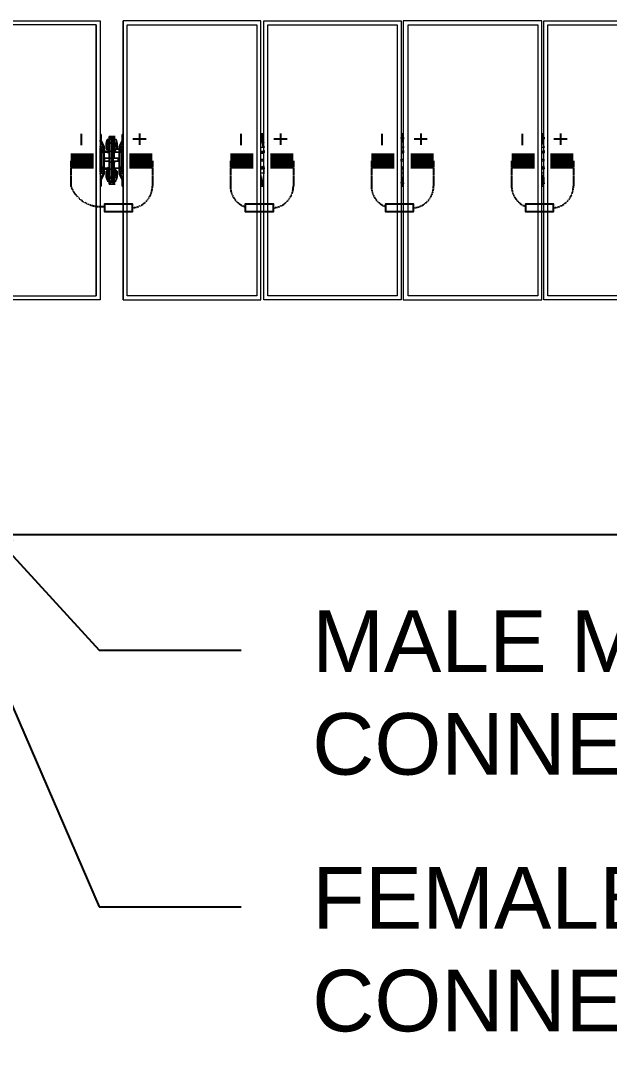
# Model space of a CAD drawing. Header units: feet. Extents: x -9903 to 12307, y -41 to 4121.
# Drawn here: x 2743.8 to 2934.7, y 3417.1 to 3755.2 of the extents above; entities that cross this region are included whole.
import ezdxf
from ezdxf import colors
from ezdxf.entities.mleader import LeaderData, LeaderLine
from ezdxf.lldxf.tags import DXFTag
from ezdxf.math import Vec2, Vec3

# ---------------------------------------------------------------- set-up
doc = ezdxf.new("R2010")
doc.units = ezdxf.units.FT
doc.header["$MEASUREMENT"] = 0
doc.linetypes.add('HIDDEN', pattern=[0.375, 0.25, -0.125])
for name, color, linetype in [('E-HARN-COMP', 8, 'Continuous'), ('E-TRNK-CABL-NEG', 6, 'HIDDEN'), ('E-TRUNK-CABLE-POS', 6, 'HIDDEN'), ('G-ANNO-TEXT', 1, 'Continuous'), ('Polarity-Text', 7, 'Continuous'), ('PV-DC-CABL-UG+', 5, 'DC+')]:
    doc.layers.add(name, color=color, linetype=linetype)
doc.styles.add('NEI-A', font='arial.ttf')
tags = doc.linetypes.add('DC+', pattern='A,0.176989,-0.049113,["DC+",NEI-A,S=0.1,R=0,X=0,Y=-0.05],-0.049113,-0.250887,0.176989', length=0.703091).pattern_tags.tags
tags[6] = DXFTag(74, 10)

# ---------------------------------------------------------------- blocks, each defined once
blk = doc.blocks.new('A$C4742fff2')
at = {"lineweight": 5}
for points in [[(13.4895, 0), (13.4895, 0.4666), (13.7194, 0.4666), (13.7194, 0)], [(13.7128, 0.46), (13.4961, 0.46), (13.4961, 0.0067), (13.7128, 0.0067)], [(13.7578, 0), (13.9878, 0), (13.9878, 0.4666), (13.7578, 0.4666)], [(13.7644, 0.0067), (13.7644, 0.46), (13.9811, 0.46), (13.9811, 0.0067)], [(13.9928, 0.4666), (14.2228, 0.4666), (14.2228, 0), (13.9928, 0)], [(13.9994, 0.0067), (13.9994, 0.46), (14.2161, 0.46), (14.2161, 0.0067)], [(14.2261, 0.4666), (14.2261, 0), (14.4577, 0), (14.4577, 0.4666)], [(14.2344, 0.46), (14.4511, 0.46), (14.4511, 0.0067), (14.2344, 0.0067)], [(14.6927, 0), (14.4611, 0), (14.4611, 0.4666), (14.6927, 0.4666)], [(14.4677, 0.0067), (14.4677, 0.46), (14.6844, 0.46), (14.6844, 0.0067)], [(13.7211, 0.27), (13.7211, 0.2683), (13.7211, 0.27), (13.7211, 0.2767), (13.7194, 0.2767), (13.7211, 0.2767)], [(13.7261, 0.2517), (13.7244, 0.2517), (13.7244, 0.255), (13.7244, 0.2567), (13.7261, 0.2567), (13.7211, 0.2667), (13.7261, 0.2567), (13.7244, 0.2567), (13.7244, 0.255), (13.7211, 0.255), (13.7211, 0.2517), (13.7244, 0.2517), (13.7261, 0.2517), (13.7261, 0.215), (13.7244, 0.215), (13.7261, 0.215), (13.7261, 0.2117), (13.7244, 0.2117), (13.7261, 0.2117), (13.7261, 0.21), (13.7211, 0.2), (13.7261, 0.21), (13.7261, 0.2117), (13.7244, 0.2117), (13.7211, 0.2117), (13.7244, 0.2117), (13.7261, 0.2117), (13.7244, 0.2117), (13.7244, 0.215), (13.7211, 0.215), (13.7211, 0.2167), (13.7194, 0.2167), (13.7194, 0.25), (13.7211, 0.25), (13.7211, 0.2517), (13.7211, 0.25), (13.7194, 0.25), (13.7194, 0.2167), (13.7211, 0.2167), (13.7211, 0.215), (13.7244, 0.215), (13.7261, 0.215), (13.7261, 0.2117), (13.7244, 0.2117), (13.7244, 0.215), (13.7261, 0.215), (13.7261, 0.2517), (13.7244, 0.2517), (13.7261, 0.2517), (13.7261, 0.255), (13.7261, 0.2567), (13.7261, 0.255)], [(13.7444, 0.2733), (13.7428, 0.2733), (13.7411, 0.2733), (13.7344, 0.2733), (13.7344, 0.2717), (13.7344, 0.27), (13.7344, 0.2683), (13.7328, 0.2683), (13.7328, 0.26), (13.7328, 0.2567), (13.7328, 0.26), (13.7328, 0.2683), (13.7344, 0.2683), (13.7344, 0.27), (13.7344, 0.2717), (13.7361, 0.2717), (13.7344, 0.2717), (13.7344, 0.2617), (13.7344, 0.2717), (13.7344, 0.27), (13.7361, 0.27), (13.7344, 0.27), (13.7344, 0.2717), (13.7344, 0.2733), (13.7361, 0.2733), (13.7344, 0.2733), (13.7361, 0.2717), (13.7378, 0.2717), (13.7361, 0.2717), (13.7378, 0.2717), (13.7361, 0.2717), (13.7378, 0.2717), (13.7361, 0.2717), (13.7378, 0.2717), (13.7378, 0.2683), (13.7378, 0.27), (13.7394, 0.27), (13.7378, 0.27), (13.7394, 0.27), (13.7378, 0.27), (13.7394, 0.27), (13.7411, 0.27), (13.7411, 0.2683), (13.7394, 0.2683), (13.7394, 0.2717), (13.7411, 0.2717), (13.7428, 0.2717), (13.7411, 0.2717), (13.7394, 0.2717), (13.7411, 0.2717), (13.7394, 0.2717), (13.7394, 0.2683), (13.7378, 0.2683), (13.7378, 0.2483), (13.7394, 0.2483), (13.7394, 0.2183), (13.7411, 0.2183), (13.7411, 0.2483), (13.7411, 0.2183), (13.7394, 0.2183), (13.7394, 0.2483), (13.7378, 0.2483), (13.7378, 0.2683), (13.7344, 0.2683), (13.7344, 0.2483), (13.7378, 0.2483), (13.7378, 0.2183), (13.7394, 0.2183), (13.7378, 0.2183), (13.7378, 0.2), (13.7394, 0.2), (13.7411, 0.2), (13.7394, 0.2), (13.7378, 0.2), (13.7378, 0.2183), (13.7344, 0.2183), (13.7344, 0.2483), (13.7328, 0.2483), (13.7344, 0.2483), (13.7328, 0.2483), (13.7344, 0.2483), (13.7328, 0.2483), (13.7344, 0.2483), (13.7261, 0.2483), (13.7244, 0.2483), (13.7228, 0.2483), (13.7244, 0.2483), (13.7228, 0.2483), (13.7244, 0.2483), (13.7228, 0.2483), (13.7244, 0.2483), (13.7228, 0.2483), (13.7244, 0.2483), (13.7228, 0.25), (13.7228, 0.2483), (13.7211, 0.2483), (13.7228, 0.2483), (13.7244, 0.2483), (13.7244, 0.2467), (13.7228, 0.2467), (13.7211, 0.2467), (13.7211, 0.2483), (13.7211, 0.2467), (13.7228, 0.2467), (13.7244, 0.2467), (13.7244, 0.2483), (13.7228, 0.2483), (13.7244, 0.2483), (13.7228, 0.2483), (13.7244, 0.2483), (13.7228, 0.2483), (13.7244, 0.2483), (13.7228, 0.2483), (13.7244, 0.2483), (13.7261, 0.2483), (13.7344, 0.2483), (13.7344, 0.2183), (13.7378, 0.2183), (13.7378, 0.2483), (13.7344, 0.2483), (13.7344, 0.2683), (13.7378, 0.2683), (13.7378, 0.2483), (13.7378, 0.2683), (13.7394, 0.2683), (13.7411, 0.2683), (13.7411, 0.27), (13.7394, 0.27), (13.7411, 0.27), (13.7394, 0.27), (13.7378, 0.27), (13.7378, 0.2683), (13.7378, 0.2717), (13.7361, 0.2717), (13.7344, 0.2717), (13.7344, 0.2733), (13.7411, 0.2733), (13.7428, 0.2733), (13.7428, 0.27), (13.7428, 0.2717), (13.7428, 0.27), (13.7444, 0.27), (13.7428, 0.27), (13.7428, 0.2733), (13.7411, 0.2717), (13.7394, 0.2717), (13.7411, 0.2717), (13.7394, 0.2717), (13.7411, 0.2717), (13.7428, 0.2717), (13.7444, 0.2717), (13.7428, 0.2717), (13.7411, 0.2717), (13.7428, 0.2717), (13.7428, 0.2733), (13.7411, 0.2717), (13.7428, 0.2717), (13.7428, 0.2733), (13.7444, 0.2733), (13.7428, 0.2733)], [(13.7294, 0.2533), (13.7294, 0.2517), (13.7294, 0.2617), (13.7294, 0.2517), (13.7294, 0.2617), (13.7294, 0.2517)], [(13.7361, 0.2717), (13.7344, 0.2717), (13.7344, 0.2733), (13.7361, 0.2733), (13.7344, 0.2733)], [(13.7361, 0.2733), (13.7344, 0.2733)], [(13.7361, 0.2633), (13.7344, 0.2633)], [(13.7344, 0.24), (13.7344, 0.2383), (13.7344, 0.24), (13.7344, 0.2617), (13.7361, 0.2617), (13.7344, 0.2617)], [(13.7394, 0.2683), (13.7394, 0.2483), (13.7411, 0.2483), (13.7411, 0.2683)], [(13.7394, 0.2683), (13.7394, 0.2483), (13.7411, 0.2483), (13.7411, 0.2683)], [(13.7428, 0.2633), (13.7411, 0.2633)], [(13.7428, 0.2617), (13.7428, 0.2717), (13.7428, 0.2617), (13.7444, 0.2617), (13.7428, 0.2617), (13.7428, 0.24), (13.7428, 0.2383), (13.7428, 0.24), (13.7428, 0.2367), (13.7428, 0.24), (13.7428, 0.2367), (13.7428, 0.24)], [(13.7428, 0.2683), (13.7428, 0.26), (13.7461, 0.26), (13.7461, 0.2583), (13.7461, 0.26), (13.7428, 0.26)], [(13.7461, 0.2683), (13.7461, 0.26), (13.7461, 0.2683), (13.7428, 0.2683), (13.7461, 0.2683), (13.7478, 0.2617), (13.7478, 0.2517), (13.7461, 0.2517), (13.7461, 0.2533), (13.7461, 0.2517), (13.7478, 0.2517), (13.7478, 0.2617)], [(13.7478, 0.2517), (13.7478, 0.2617), (13.7478, 0.2517), (13.7494, 0.2517)], [(13.7528, 0.255), (13.7561, 0.255), (13.7561, 0.2533), (13.7544, 0.2517), (13.7561, 0.2517), (13.7561, 0.2533), (13.7578, 0.2533), (13.7561, 0.2533), (13.7561, 0.2517), (13.7544, 0.2517), (13.7561, 0.2533), (13.7561, 0.255), (13.7528, 0.255), (13.7511, 0.2567), (13.7561, 0.2667), (13.7511, 0.2567), (13.7528, 0.255), (13.7544, 0.255), (13.7528, 0.255), (13.7528, 0.2533), (13.7511, 0.2517), (13.7511, 0.255)], [(13.7561, 0.2683), (13.7561, 0.27), (13.7561, 0.2767), (13.7578, 0.2767), (13.7561, 0.2767), (13.7561, 0.27)], [(13.7194, 0.2517), (13.7194, 0.2533), (13.7194, 0.2517), (13.7211, 0.2517), (13.7194, 0.2517), (13.7194, 0.25)], [(13.7211, 0.2467), (13.7194, 0.2467)], [(13.7244, 0.2517), (13.7211, 0.2517), (13.7211, 0.255), (13.7244, 0.255)], [(13.7228, 0.25), (13.7211, 0.25), (13.7211, 0.2483), (13.7211, 0.2467), (13.7228, 0.2467), (13.7244, 0.2467), (13.7244, 0.2483), (13.7244, 0.25)], [(13.7228, 0.25), (13.7211, 0.2483), (13.7228, 0.2467), (13.7244, 0.2483)], [(13.7228, 0.25), (13.7211, 0.25), (13.7211, 0.2483), (13.7211, 0.2467), (13.7228, 0.2467), (13.7244, 0.2467), (13.7244, 0.2483), (13.7244, 0.25)], [(13.7228, 0.25), (13.7211, 0.2483), (13.7228, 0.2467), (13.7244, 0.2483)], [(13.7244, 0.2483), (13.7228, 0.25), (13.7228, 0.2483)], [(13.7244, 0.255), (13.7261, 0.255)], [(13.7244, 0.255), (13.7261, 0.255)], [(13.7261, 0.2483), (13.7311, 0.2483)], [(13.7344, 0.2467), (13.7261, 0.2467)], [(13.7328, 0.25), (13.7311, 0.2517), (13.7294, 0.2517), (13.7311, 0.2517), (13.7328, 0.25), (13.7311, 0.2517), (13.7328, 0.25), (13.7328, 0.255), (13.7311, 0.2567), (13.7328, 0.255), (13.7328, 0.25), (13.7311, 0.2517)], [(13.7311, 0.26), (13.7311, 0.2583)], [(13.7311, 0.2517), (13.7311, 0.2567)], [(13.7328, 0.2517), (13.7328, 0.25), (13.7311, 0.2517), (13.7328, 0.25)], [(13.7311, 0.2467), (13.7328, 0.245)], [(13.7378, 0.1983), (13.7378, 0.2483), (13.7378, 0.1983), (13.7344, 0.1983), (13.7344, 0.2183), (13.7344, 0.1983)], [(13.7461, 0.2567), (13.7461, 0.2517), (13.7444, 0.2517), (13.7444, 0.25), (13.7428, 0.255), (13.7444, 0.255), (13.7444, 0.2567)], [(13.7461, 0.2567), (13.7461, 0.2517), (13.7444, 0.2517), (13.7444, 0.25), (13.7428, 0.255), (13.7444, 0.255), (13.7444, 0.2567)], [(13.7444, 0.2483), (13.7428, 0.2483)], [(13.7444, 0.2483), (13.7428, 0.2483), (13.7444, 0.2483), (13.7461, 0.2483)], [(13.7511, 0.2467), (13.7428, 0.2467)], [(13.7444, 0.2567), (13.7444, 0.26)], [(13.7461, 0.2517), (13.7444, 0.25), (13.7444, 0.2517), (13.7444, 0.25), (13.7461, 0.2517), (13.7444, 0.25)], [(13.7461, 0.2517), (13.7444, 0.25)], [(13.7461, 0.2483), (13.7444, 0.2483)], [(13.7511, 0.255), (13.7511, 0.2567), (13.7511, 0.255), (13.7511, 0.2517), (13.7528, 0.2533), (13.7528, 0.255)], [(13.7561, 0.25), (13.7561, 0.2167), (13.7544, 0.2167), (13.7544, 0.215), (13.7511, 0.215), (13.7528, 0.215), (13.7511, 0.215), (13.7511, 0.2517), (13.7511, 0.215), (13.7528, 0.215), (13.7528, 0.2117), (13.7561, 0.2117), (13.7561, 0.2133), (13.7544, 0.215), (13.7561, 0.215), (13.7578, 0.2133), (13.7561, 0.215), (13.7544, 0.215), (13.7544, 0.2167), (13.7561, 0.2167), (13.7561, 0.25), (13.7544, 0.25), (13.7544, 0.2517), (13.7511, 0.2517), (13.7544, 0.2517), (13.7544, 0.25), (13.7561, 0.25), (13.7561, 0.2517)], [(13.7528, 0.2517), (13.7511, 0.2517)], [(13.7528, 0.25), (13.7511, 0.2483), (13.7528, 0.2467), (13.7544, 0.2483)], [(13.7528, 0.2467), (13.7544, 0.2467), (13.7544, 0.2483), (13.7544, 0.25), (13.7528, 0.25), (13.7511, 0.25), (13.7511, 0.2483), (13.7511, 0.2467)], [(13.7528, 0.25), (13.7511, 0.2483), (13.7528, 0.2467), (13.7544, 0.2483)], [(13.7528, 0.2467), (13.7544, 0.2467), (13.7544, 0.2483), (13.7544, 0.25), (13.7528, 0.25), (13.7511, 0.25), (13.7511, 0.2483), (13.7511, 0.2467)], [(13.7544, 0.2483), (13.7528, 0.2483)], [(13.7544, 0.2483), (13.7528, 0.2483)], [(13.7578, 0.2467), (13.7561, 0.2467)], [(13.7211, 0.2367), (13.7194, 0.2367)], [(13.7211, 0.235), (13.7194, 0.235)], [(13.7211, 0.2317), (13.7194, 0.2317)], [(13.7211, 0.2317), (13.7194, 0.2317)], [(13.7344, 0.2367), (13.7261, 0.2367), (13.7344, 0.2367), (13.7344, 0.24), (13.7344, 0.2367), (13.7361, 0.2367), (13.7344, 0.2367), (13.7361, 0.2367), (13.7344, 0.2367), (13.7361, 0.2367), (13.7344, 0.2367), (13.7361, 0.2367)], [(13.7261, 0.2317), (13.7261, 0.235), (13.7278, 0.235), (13.7261, 0.235)], [(13.7278, 0.2317), (13.7261, 0.2317), (13.7344, 0.2317), (13.7344, 0.23), (13.7361, 0.23), (13.7344, 0.23), (13.7344, 0.2317), (13.7261, 0.2317)], [(13.7344, 0.2367), (13.7344, 0.24)], [(13.7344, 0.23), (13.7361, 0.23), (13.7344, 0.23), (13.7344, 0.2317)], [(13.7344, 0.2267), (13.7344, 0.23)], [(13.7344, 0.2267), (13.7344, 0.23)], [(13.7344, 0.2267), (13.7344, 0.2283), (13.7344, 0.2267), (13.7344, 0.205), (13.7361, 0.205), (13.7344, 0.205)], [(13.7511, 0.2367), (13.7411, 0.2367)], [(13.7511, 0.235), (13.7494, 0.235), (13.7494, 0.2317), (13.7511, 0.2317), (13.7411, 0.2317), (13.7511, 0.2317), (13.7494, 0.2317), (13.7494, 0.235)], [(13.7444, 0.2367), (13.7428, 0.2367)], [(13.7444, 0.2367), (13.7428, 0.2367)], [(13.7428, 0.23), (13.7444, 0.23), (13.7428, 0.23), (13.7428, 0.2317), (13.7428, 0.23), (13.7428, 0.2267)], [(13.7444, 0.23), (13.7428, 0.23), (13.7428, 0.2267), (13.7428, 0.23)], [(13.7428, 0.2267), (13.7428, 0.2283), (13.7428, 0.2267), (13.7428, 0.205), (13.7444, 0.205), (13.7428, 0.205)], [(13.7578, 0.2367), (13.7561, 0.2367)], [(13.7578, 0.235), (13.7561, 0.235)], [(13.7561, 0.2317), (13.7578, 0.2317)], [(13.7561, 0.2317), (13.7578, 0.2317)], [(13.9894, 0.235), (13.9911, 0.235), (13.9911, 0.2317), (13.9894, 0.2317), (13.9878, 0.2333), (13.9878, 0.235)], [(14.2244, 0.235), (14.2261, 0.235), (14.2261, 0.2317), (14.2228, 0.2317), (14.2228, 0.2333), (14.2228, 0.235)], [(14.4594, 0.235), (14.4611, 0.235), (14.4611, 0.2317), (14.4577, 0.2317), (14.4577, 0.2333), (14.4577, 0.235)], [(13.7228, 0.2183), (13.7211, 0.2183), (13.7211, 0.22), (13.7194, 0.22), (13.7211, 0.22), (13.7211, 0.2183), (13.7228, 0.2183), (13.7244, 0.2183), (13.7244, 0.22), (13.7228, 0.22), (13.7244, 0.22), (13.7228, 0.22), (13.7244, 0.22), (13.7228, 0.22), (13.7244, 0.22), (13.7228, 0.22), (13.7244, 0.22), (13.7228, 0.22), (13.7244, 0.22), (13.7228, 0.22), (13.7244, 0.22), (13.7228, 0.22), (13.7244, 0.22), (13.7228, 0.22), (13.7244, 0.22), (13.7261, 0.22), (13.7244, 0.22), (13.7228, 0.22), (13.7228, 0.2217), (13.7244, 0.22), (13.7244, 0.2183)], [(13.7194, 0.2167), (13.7194, 0.215)], [(13.7194, 0.2133), (13.7194, 0.215), (13.7211, 0.215), (13.7211, 0.2117), (13.7211, 0.215), (13.7194, 0.215)], [(13.7244, 0.22), (13.7228, 0.22), (13.7211, 0.22), (13.7228, 0.22), (13.7228, 0.2217)], [(13.7228, 0.2217), (13.7211, 0.22), (13.7228, 0.2183), (13.7244, 0.22)], [(13.7228, 0.2217), (13.7211, 0.2217), (13.7211, 0.22), (13.7211, 0.2183), (13.7228, 0.2183), (13.7244, 0.2183), (13.7244, 0.22), (13.7244, 0.2217)], [(13.7228, 0.2217), (13.7211, 0.22), (13.7228, 0.2183), (13.7244, 0.22)], [(13.7228, 0.2217), (13.7211, 0.2217), (13.7211, 0.22), (13.7211, 0.2183), (13.7228, 0.2183), (13.7244, 0.2183), (13.7244, 0.22), (13.7244, 0.2217)], [(13.7311, 0.22), (13.7261, 0.22), (13.7344, 0.22), (13.7261, 0.22), (13.7311, 0.22), (13.7328, 0.2217)], [(13.7328, 0.2183), (13.7344, 0.2183), (13.7328, 0.2183), (13.7344, 0.2183), (13.7261, 0.2183), (13.7344, 0.2183)], [(13.7261, 0.2117), (13.7261, 0.21)], [(13.7294, 0.215), (13.7311, 0.215), (13.7328, 0.2167), (13.7311, 0.215), (13.7328, 0.2167), (13.7328, 0.215), (13.7328, 0.2167), (13.7311, 0.215), (13.7328, 0.2167), (13.7311, 0.215), (13.7294, 0.215), (13.7294, 0.205)], [(13.7311, 0.2), (13.7311, 0.2083), (13.7328, 0.2083), (13.7328, 0.1983), (13.7311, 0.1983), (13.7328, 0.1983), (13.7328, 0.2083), (13.7311, 0.2083), (13.7311, 0.2), (13.7294, 0.205), (13.7294, 0.215), (13.7294, 0.2133), (13.7294, 0.215), (13.7294, 0.205)], [(13.7311, 0.21), (13.7311, 0.2117), (13.7328, 0.2117), (13.7328, 0.2083), (13.7328, 0.2117), (13.7311, 0.2117), (13.7311, 0.21), (13.7311, 0.2083), (13.7311, 0.21), (13.7311, 0.2167), (13.7328, 0.2167), (13.7328, 0.2117), (13.7328, 0.2167), (13.7311, 0.2167)], [(13.7344, 0.2183), (13.7328, 0.2183)], [(13.7428, 0.2183), (13.7444, 0.2183), (13.7444, 0.22), (13.7428, 0.22), (13.7511, 0.22), (13.7428, 0.22), (13.7444, 0.22), (13.7444, 0.2183), (13.7428, 0.2183), (13.7444, 0.2183), (13.7461, 0.2183), (13.7444, 0.2183)], [(13.7444, 0.2167), (13.7444, 0.215), (13.7444, 0.2167), (13.7428, 0.2117), (13.7461, 0.2117), (13.7461, 0.21), (13.7461, 0.2083), (13.7461, 0.21), (13.7461, 0.2117), (13.7428, 0.2117), (13.7444, 0.2167), (13.7461, 0.2167), (13.7461, 0.215)], [(13.7461, 0.2133), (13.7461, 0.215), (13.7478, 0.215), (13.7478, 0.205), (13.7461, 0.2), (13.7461, 0.2083), (13.7428, 0.2083), (13.7428, 0.1983), (13.7461, 0.1983), (13.7428, 0.1983), (13.7428, 0.2083), (13.7461, 0.2083), (13.7461, 0.2), (13.7478, 0.205), (13.7478, 0.215), (13.7478, 0.205), (13.7478, 0.215), (13.7461, 0.215)], [(13.7461, 0.2183), (13.7444, 0.2183)], [(13.7461, 0.215), (13.7461, 0.21), (13.7461, 0.215), (13.7461, 0.2167), (13.7444, 0.2167), (13.7461, 0.215), (13.7444, 0.2167)], [(13.7444, 0.2083), (13.7444, 0.2117)], [(13.7528, 0.2217), (13.7511, 0.22), (13.7528, 0.2183), (13.7544, 0.22)], [(13.7528, 0.2183), (13.7544, 0.2183), (13.7544, 0.22), (13.7544, 0.2217), (13.7528, 0.2217), (13.7511, 0.2217), (13.7511, 0.22), (13.7511, 0.2183)], [(13.7528, 0.2217), (13.7511, 0.22), (13.7528, 0.2183), (13.7544, 0.22)], [(13.7528, 0.2183), (13.7544, 0.2183), (13.7544, 0.22), (13.7544, 0.2217), (13.7528, 0.2217), (13.7511, 0.2217), (13.7511, 0.22), (13.7511, 0.2183)], [(13.7528, 0.2117), (13.7561, 0.2117), (13.7561, 0.2133), (13.7544, 0.215), (13.7511, 0.215), (13.7528, 0.215), (13.7528, 0.2117), (13.7544, 0.2117), (13.7528, 0.2117), (13.7511, 0.2117), (13.7511, 0.21), (13.7511, 0.2117)], [(13.7511, 0.2117), (13.7511, 0.215)], [(13.7528, 0.2117), (13.7511, 0.2117), (13.7511, 0.21), (13.7561, 0.2), (13.7511, 0.21), (13.7511, 0.2117)], [(13.7528, 0.22), (13.7544, 0.22), (13.7528, 0.2217)], [(13.7528, 0.22), (13.7544, 0.22), (13.7528, 0.2217)], [(13.7561, 0.22), (13.7578, 0.22), (13.7561, 0.22), (13.7544, 0.22), (13.7528, 0.22), (13.7544, 0.22), (13.7528, 0.22), (13.7544, 0.22), (13.7528, 0.22), (13.7544, 0.22), (13.7528, 0.22), (13.7528, 0.2183), (13.7544, 0.2183), (13.7544, 0.22), (13.7528, 0.22), (13.7544, 0.22), (13.7528, 0.22), (13.7544, 0.22), (13.7528, 0.22), (13.7544, 0.22), (13.7528, 0.22), (13.7544, 0.22)], [(13.7544, 0.22), (13.7528, 0.22), (13.7528, 0.2183), (13.7544, 0.2183)], [(13.7561, 0.2183), (13.7544, 0.2183)], [(13.7561, 0.215), (13.7561, 0.2167), (13.7561, 0.215), (13.7578, 0.215)], [(13.7194, 0.19), (13.7211, 0.19), (13.7211, 0.1967), (13.7211, 0.1983), (13.7211, 0.1967), (13.7211, 0.19)], [(13.7344, 0.1933), (13.7344, 0.195), (13.7344, 0.1933), (13.7361, 0.1933), (13.7344, 0.1933), (13.7344, 0.195), (13.7344, 0.1933), (13.7361, 0.1933), (13.7344, 0.1933), (13.7344, 0.195), (13.7361, 0.195), (13.7344, 0.195), (13.7361, 0.195), (13.7361, 0.1967), (13.7361, 0.195), (13.7344, 0.195), (13.7344, 0.1967), (13.7344, 0.195), (13.7344, 0.1967), (13.7344, 0.195), (13.7344, 0.1983), (13.7328, 0.1983), (13.7344, 0.1983), (13.7344, 0.195)], [(13.7361, 0.2033), (13.7344, 0.2033)], [(13.7361, 0.1967), (13.7378, 0.1967), (13.7394, 0.1967), (13.7378, 0.1967), (13.7378, 0.1983), (13.7394, 0.1983), (13.7394, 0.1967), (13.7378, 0.1967), (13.7378, 0.1983), (13.7394, 0.1983), (13.7394, 0.1967), (13.7411, 0.1967), (13.7411, 0.195), (13.7411, 0.1967), (13.7394, 0.1967), (13.7411, 0.195), (13.7411, 0.1967), (13.7394, 0.1967), (13.7411, 0.1967), (13.7411, 0.195), (13.7394, 0.1967), (13.7378, 0.1967), (13.7378, 0.2), (13.7378, 0.1967), (13.7361, 0.1967), (13.7378, 0.1967), (13.7361, 0.1967), (13.7344, 0.1967)], [(13.7361, 0.195), (13.7361, 0.1967), (13.7361, 0.195), (13.7378, 0.195)], [(13.7361, 0.1933), (13.7411, 0.1933), (13.7428, 0.1933), (13.7428, 0.195), (13.7428, 0.1933), (13.7411, 0.1933)], [(13.7411, 0.1967), (13.7394, 0.1967), (13.7411, 0.1967), (13.7411, 0.1983)], [(13.7411, 0.1967), (13.7394, 0.1967)], [(13.7411, 0.2033), (13.7428, 0.2033)], [(13.7411, 0.195), (13.7428, 0.195), (13.7428, 0.1967), (13.7428, 0.195), (13.7428, 0.1933), (13.7428, 0.195), (13.7411, 0.195), (13.7428, 0.195)], [(13.7428, 0.195), (13.7428, 0.1933), (13.7444, 0.1933), (13.7428, 0.1933), (13.7428, 0.195), (13.7428, 0.1967), (13.7444, 0.1967), (13.7428, 0.1967), (13.7428, 0.195), (13.7428, 0.1967), (13.7444, 0.1967), (13.7428, 0.1967), (13.7428, 0.205), (13.7428, 0.1967)], [(13.7444, 0.1983), (13.7428, 0.1983)], [(13.7561, 0.1967), (13.7561, 0.1983), (13.7561, 0.1967), (13.7561, 0.19), (13.7578, 0.19), (13.7561, 0.19)]]:
    blk.add_lwpolyline(points, close=True, dxfattribs=at)
for points in [[(13.7128, 0.46), (13.7128, 0.0067)], [(13.7194, 0.4666), (13.7194, 0)], [(13.7578, 0), (13.7578, 0.4666)], [(13.7644, 0.0067), (13.7644, 0.46)], [(13.7211, 0.2667), (13.7211, 0.2667)], [(13.7211, 0.2667), (13.7211, 0.2667)], [(13.7294, 0.2617), (13.7311, 0.2683)], [(13.7294, 0.2617), (13.7311, 0.2683)], [(13.7311, 0.2683), (13.7311, 0.26), (13.7328, 0.26)], [(13.7328, 0.2683), (13.7311, 0.2683)], [(13.7311, 0.2683), (13.7311, 0.26), (13.7328, 0.26)], [(13.7328, 0.2683), (13.7311, 0.2683)], [(13.7311, 0.2617), (13.7311, 0.2617)], [(13.7311, 0.2617), (13.7311, 0.2617)], [(13.7444, 0.2683), (13.7444, 0.2683)], [(13.7444, 0.2683), (13.7444, 0.2683)], [(13.7461, 0.2617), (13.7461, 0.2617)], [(13.7461, 0.2617), (13.7461, 0.2617)], [(13.7561, 0.2667), (13.7561, 0.2667)], [(13.7561, 0.2667), (13.7561, 0.2667)], [(13.9878, 0.2783), (13.9928, 0.2783)], [(13.9944, 0.255), (13.9928, 0.255), (13.9911, 0.2567), (13.9911, 0.265), (13.9894, 0.275), (13.9911, 0.275), (13.9894, 0.275), (13.9911, 0.275), (13.9911, 0.2717), (13.9911, 0.27)], [(13.9894, 0.2733), (13.9894, 0.27)], [(14.2228, 0.2783), (14.2261, 0.2783)], [(14.2261, 0.27), (14.2261, 0.2733), (14.2244, 0.2733), (14.2244, 0.275), (14.2261, 0.275)], [(14.2278, 0.255), (14.2261, 0.255), (14.2261, 0.265), (14.2244, 0.275)], [(14.2244, 0.2733), (14.2244, 0.27)], [(14.4577, 0.2783), (14.4611, 0.2783)], [(14.4611, 0.27), (14.4611, 0.2717), (14.4594, 0.2733), (14.4594, 0.275), (14.4611, 0.275)], [(14.4627, 0.255), (14.4611, 0.255), (14.4611, 0.2567), (14.4594, 0.265), (14.4594, 0.275)], [(14.4594, 0.2733), (14.4594, 0.27)], [(13.7261, 0.2517), (13.7261, 0.2517)], [(13.7261, 0.2517), (13.7261, 0.2517)], [(13.7428, 0.2483), (13.7444, 0.2483)], [(13.7428, 0.2483), (13.7444, 0.2483)], [(13.7511, 0.2517), (13.7511, 0.2517)], [(13.7511, 0.2517), (13.7511, 0.2517)], [(13.7528, 0.2517), (13.7528, 0.2517)], [(13.7528, 0.2517), (13.7528, 0.2517)], [(13.7528, 0.2483), (13.7528, 0.25), (13.7544, 0.2483)], [(13.7528, 0.2483), (13.7528, 0.25), (13.7544, 0.2483)], [(13.7528, 0.2483), (13.7544, 0.2483)], [(13.7528, 0.2483), (13.7544, 0.2483)], [(13.7528, 0.2483), (13.7544, 0.2483)], [(13.7528, 0.2483), (13.7544, 0.2483)], [(13.7528, 0.2483), (13.7528, 0.2467), (13.7544, 0.2467)], [(13.7528, 0.2483), (13.7544, 0.2483)], [(13.7528, 0.2483), (13.7544, 0.2483)], [(13.7528, 0.2483), (13.7544, 0.2483)], [(13.7528, 0.2483), (13.7544, 0.2483)], [(13.7528, 0.2483), (13.7544, 0.2483)], [(13.7528, 0.2483), (13.7544, 0.2483)], [(13.7528, 0.2483), (13.7544, 0.2483)], [(13.7528, 0.2483), (13.7544, 0.2483)], [(13.7528, 0.2483), (13.7544, 0.2483)], [(13.7528, 0.2483), (13.7528, 0.2467), (13.7544, 0.2467)], [(13.7528, 0.2483), (13.7544, 0.2483)], [(13.7528, 0.2467), (13.7544, 0.2467)], [(13.7528, 0.2467), (13.7544, 0.2467)], [(13.7544, 0.2467), (13.7544, 0.2483)], [(13.7544, 0.2467), (13.7544, 0.2483)], [(13.9878, 0.2483), (13.9928, 0.2483)], [(13.9878, 0.2467), (13.9928, 0.2467), (13.9944, 0.2467)], [(13.9878, 0.245), (13.9911, 0.245), (13.9928, 0.245), (13.9928, 0.2467)], [(13.9944, 0.2483), (13.9928, 0.2483), (13.9928, 0.255)], [(14.2228, 0.2483), (14.2261, 0.2483)], [(14.2228, 0.2467), (14.2261, 0.2467), (14.2278, 0.2467)], [(14.2261, 0.2467), (14.2261, 0.245), (14.2228, 0.245)], [(14.2278, 0.2483), (14.2261, 0.2483), (14.2261, 0.255)], [(14.4577, 0.2483), (14.4611, 0.2483)], [(14.4577, 0.2467), (14.4611, 0.2467), (14.4627, 0.2467)], [(14.4611, 0.2467), (14.4611, 0.245), (14.4577, 0.245)], [(14.4627, 0.2483), (14.4611, 0.2483), (14.4611, 0.255)], [(13.7428, 0.2367), (13.7444, 0.2367)], [(13.7428, 0.2367), (13.7444, 0.2367)], [(13.7428, 0.2367), (13.7444, 0.2367)], [(13.7428, 0.2367), (13.7444, 0.2367)], [(13.7428, 0.2367), (13.7444, 0.2367)], [(13.7428, 0.2367), (13.7444, 0.2367)], [(13.7428, 0.23), (13.7428, 0.2317)], [(13.7428, 0.23), (13.7428, 0.2317)], [(13.7428, 0.23), (13.7444, 0.23)], [(13.7428, 0.23), (13.7444, 0.23)], [(13.7244, 0.215), (13.7244, 0.215)], [(13.7244, 0.215), (13.7244, 0.215)], [(13.7261, 0.215), (13.7261, 0.215)], [(13.7261, 0.215), (13.7261, 0.215)], [(13.7394, 0.2183), (13.7394, 0.1983), (13.7411, 0.1983), (13.7411, 0.2183)], [(13.7394, 0.2183), (13.7394, 0.1983), (13.7411, 0.1983), (13.7411, 0.2183)], [(13.7461, 0.215), (13.7444, 0.2167)], [(13.7461, 0.215), (13.7444, 0.2167)], [(13.7511, 0.215), (13.7511, 0.215)], [(13.7511, 0.215), (13.7511, 0.215)], [(13.7528, 0.215), (13.7528, 0.215)], [(13.7528, 0.215), (13.7528, 0.215)], [(13.9878, 0.2233), (13.9894, 0.2217), (13.9911, 0.2217), (13.9911, 0.2233), (13.9928, 0.2233), (13.9928, 0.22), (13.9928, 0.2183), (13.9928, 0.2117), (13.9911, 0.2017), (13.9894, 0.195), (13.9894, 0.1933), (13.9911, 0.1933)], [(13.9878, 0.22), (13.9928, 0.22), (13.9944, 0.22)], [(13.9928, 0.2183), (13.9878, 0.2183)], [(14.2228, 0.2233), (14.2228, 0.2217), (14.2261, 0.2217), (14.2261, 0.2233), (14.2261, 0.22)], [(14.2261, 0.1983), (14.2261, 0.1933), (14.2244, 0.1933), (14.2244, 0.1917), (14.2244, 0.1933), (14.2244, 0.195), (14.2261, 0.2017), (14.2261, 0.2117), (14.2261, 0.2183), (14.2261, 0.22), (14.2228, 0.22)], [(14.2261, 0.2183), (14.2228, 0.2183)], [(14.4577, 0.2233), (14.4577, 0.2217), (14.4594, 0.2217), (14.4611, 0.2233), (14.4611, 0.22), (14.4611, 0.2183)], [(14.4577, 0.22), (14.4611, 0.22), (14.4627, 0.22)], [(14.4611, 0.1983), (14.4611, 0.195), (14.4594, 0.1933), (14.4594, 0.1917), (14.4594, 0.1933), (14.4594, 0.2017), (14.4611, 0.2117), (14.4611, 0.2183), (14.4577, 0.2183)], [(13.7211, 0.2), (13.7211, 0.2)], [(13.7211, 0.2), (13.7211, 0.2)], [(13.7311, 0.205), (13.7311, 0.205)], [(13.7311, 0.205), (13.7311, 0.205)], [(13.7344, 0.1967), (13.7344, 0.205)], [(13.7344, 0.1967), (13.7344, 0.205)], [(13.7361, 0.1967), (13.7361, 0.195)], [(13.7361, 0.1967), (13.7361, 0.195)], [(13.7361, 0.195), (13.7378, 0.195)], [(13.7361, 0.195), (13.7378, 0.195)], [(13.7394, 0.1967), (13.7411, 0.1967)], [(13.7394, 0.1967), (13.7411, 0.1967)], [(13.7411, 0.195), (13.7411, 0.195)], [(13.7411, 0.195), (13.7428, 0.195)], [(13.7411, 0.195), (13.7411, 0.195)], [(13.7428, 0.195), (13.7411, 0.195)], [(13.7444, 0.2), (13.7444, 0.2)], [(13.7444, 0.2), (13.7444, 0.2)], [(13.7461, 0.205), (13.7461, 0.205)], [(13.7461, 0.205), (13.7461, 0.205)], [(13.7561, 0.2), (13.7561, 0.2)], [(13.7561, 0.2), (13.7561, 0.2)], [(13.7561, 0.1967), (13.7561, 0.1967)], [(13.7561, 0.1967), (13.7561, 0.1967)], [(13.9911, 0.1983), (13.9911, 0.195), (13.9911, 0.1933), (13.9894, 0.1933), (13.9894, 0.1917), (13.9911, 0.1917)], [(13.9894, 0.1967), (13.9894, 0.1933), (13.9894, 0.1917)], [(14.2244, 0.1967), (14.2244, 0.1933), (14.2261, 0.1933)], [(14.4594, 0.1967), (14.4594, 0.1933), (14.4611, 0.1933)], [(13.9878, 0.19), (13.9928, 0.19)], [(14.2228, 0.19), (14.2261, 0.19)], [(14.2244, 0.1917), (14.2261, 0.1917)], [(14.4577, 0.19), (14.4611, 0.19)], [(14.4594, 0.1917), (14.4611, 0.1917)]]:
    blk.add_lwpolyline(points, dxfattribs=at)
at = {"color": 8, "lineweight": 5, "true_color": 0x808080}
for points in [[(13.7194, 0.27), (13.7211, 0.27), (13.7194, 0.27)], [(13.7194, 0.27), (13.7211, 0.27), (13.7194, 0.27)], [(13.7344, 0.2733), (13.7344, 0.2733)], [(13.7344, 0.2733), (13.7344, 0.2733)], [(13.7428, 0.2733), (13.7428, 0.2733)], [(13.7428, 0.2733), (13.7428, 0.2733)], [(13.7578, 0.27), (13.7561, 0.27), (13.7578, 0.27)], [(13.7578, 0.27), (13.7561, 0.27), (13.7578, 0.27)], [(13.9878, 0.2767), (13.9928, 0.2767)], [(13.9928, 0.2733), (13.9928, 0.275), (13.9894, 0.275), (13.9878, 0.26)], [(13.9878, 0.2717), (13.9878, 0.27), (13.9878, 0.2717), (13.9894, 0.2717)], [(13.9894, 0.2733), (13.9894, 0.2733)], [(13.9928, 0.2717), (13.9911, 0.2717), (13.9911, 0.27), (13.9928, 0.2633)], [(13.9928, 0.2667), (13.9928, 0.2683), (13.9911, 0.27), (13.9928, 0.27)], [(14.2228, 0.2767), (14.2261, 0.2767)], [(14.2261, 0.2733), (14.2261, 0.275), (14.2244, 0.275), (14.2228, 0.26)], [(14.2228, 0.2717), (14.2228, 0.27), (14.2228, 0.2717), (14.2244, 0.2717)], [(14.2244, 0.2733), (14.2244, 0.2733)], [(14.2261, 0.2633), (14.2261, 0.2717), (14.2278, 0.2717)], [(14.2261, 0.2667), (14.2261, 0.27), (14.2278, 0.27)], [(14.4577, 0.2767), (14.4611, 0.2767)], [(14.4611, 0.2733), (14.4611, 0.275), (14.4594, 0.275), (14.4577, 0.26)], [(14.4577, 0.2717), (14.4577, 0.27), (14.4577, 0.2717), (14.4594, 0.2717)], [(14.4594, 0.2733), (14.4594, 0.2733)], [(14.4611, 0.2633), (14.4611, 0.2717), (14.4627, 0.2717)], [(14.4611, 0.2667), (14.4611, 0.27), (14.4627, 0.27)], [(13.9878, 0.255), (13.9928, 0.255)], [(14.2228, 0.255), (14.2261, 0.255)], [(14.4577, 0.255), (14.4611, 0.255)], [(13.7344, 0.23), (13.7361, 0.23)], [(13.7344, 0.23), (13.7361, 0.23)], [(13.7428, 0.23), (13.7444, 0.23)], [(13.7428, 0.23), (13.7444, 0.23)], [(13.9928, 0.2117), (13.9878, 0.2117)], [(14.2261, 0.2117), (14.2228, 0.2117)], [(14.4611, 0.2117), (14.4577, 0.2117)], [(13.7211, 0.1967), (13.7194, 0.1967), (13.7211, 0.1967)], [(13.7211, 0.1967), (13.7194, 0.1967), (13.7211, 0.1967)], [(13.7344, 0.195), (13.7344, 0.195)], [(13.7344, 0.195), (13.7344, 0.195)], [(13.7428, 0.195), (13.7428, 0.195)], [(13.7428, 0.195), (13.7428, 0.195)], [(13.7578, 0.1967), (13.7561, 0.1967), (13.7578, 0.1967)], [(13.7578, 0.1967), (13.7561, 0.1967), (13.7578, 0.1967)], [(13.9878, 0.2083), (13.9894, 0.1933)], [(13.9878, 0.1983), (13.9878, 0.195), (13.9878, 0.1967)], [(13.9894, 0.1917), (13.9911, 0.1917), (13.9928, 0.1933)], [(13.9894, 0.1933), (13.9894, 0.1933)], [(13.9928, 0.195), (13.9911, 0.195), (13.9911, 0.1967), (13.9928, 0.205)], [(13.9928, 0.1983), (13.9911, 0.1983), (13.9928, 0.1983), (13.9928, 0.2)], [(14.2228, 0.2083), (14.2244, 0.1933)], [(14.2228, 0.1983), (14.2228, 0.195), (14.2228, 0.1967)], [(14.2244, 0.1917), (14.2261, 0.1917), (14.2261, 0.1933)], [(14.2244, 0.1933), (14.2244, 0.1933)], [(14.2261, 0.205), (14.2261, 0.195), (14.2278, 0.195)], [(14.2261, 0.1983), (14.2261, 0.2)], [(14.4577, 0.2083), (14.4594, 0.1933)], [(14.4577, 0.1983), (14.4577, 0.195), (14.4577, 0.1967)], [(14.4594, 0.1917), (14.4611, 0.1917), (14.4611, 0.1933)], [(14.4594, 0.1933), (14.4594, 0.1933)], [(14.4611, 0.205), (14.4611, 0.195), (14.4627, 0.195)], [(14.4611, 0.1983), (14.4611, 0.2)], [(13.9878, 0.19), (13.9928, 0.19)], [(14.2228, 0.19), (14.2261, 0.19)], [(14.4577, 0.19), (14.4611, 0.19)]]:
    blk.add_lwpolyline(points, dxfattribs=at)
for points in [[(13.7194, 0.2667), (13.7211, 0.2683)], [(13.7244, 0.255), (13.7194, 0.265), (13.7194, 0.2667), (13.7211, 0.2667), (13.7194, 0.2667), (13.7194, 0.265)], [(13.7361, 0.2733), (13.7344, 0.2733)], [(13.7344, 0.2617), (13.7344, 0.27)], [(13.7361, 0.2367), (13.7344, 0.2367), (13.7344, 0.2383), (13.7344, 0.2633), (13.7344, 0.2383), (13.7344, 0.2367), (13.7361, 0.2367), (13.7344, 0.2367)], [(13.7378, 0.2717), (13.7361, 0.2717)], [(13.7411, 0.27), (13.7394, 0.27), (13.7378, 0.27), (13.7361, 0.27), (13.7378, 0.27), (13.7361, 0.27), (13.7378, 0.27), (13.7361, 0.27), (13.7378, 0.27), (13.7394, 0.27), (13.7411, 0.27), (13.7428, 0.27), (13.7411, 0.27), (13.7428, 0.27), (13.7428, 0.2617), (13.7428, 0.27), (13.7411, 0.27), (13.7428, 0.27)], [(13.7411, 0.2717), (13.7394, 0.2717)], [(13.7428, 0.2733), (13.7411, 0.2733)], [(13.7411, 0.2383), (13.7428, 0.2383), (13.7428, 0.2633), (13.7428, 0.2383)], [(13.7578, 0.265), (13.7561, 0.265), (13.7561, 0.2667), (13.7561, 0.265), (13.7578, 0.265), (13.7528, 0.255)], [(13.7578, 0.2667), (13.7561, 0.2667), (13.7561, 0.2683), (13.7561, 0.2667)], [(13.7211, 0.2567), (13.7194, 0.2567), (13.7194, 0.255), (13.7194, 0.2567)], [(13.7228, 0.25), (13.7211, 0.25)], [(13.7211, 0.2467), (13.7211, 0.22)], [(13.7244, 0.25), (13.7244, 0.2517)], [(13.7244, 0.22), (13.7244, 0.2467)], [(13.7328, 0.26), (13.7344, 0.26)], [(13.7344, 0.255), (13.7328, 0.255)], [(13.7328, 0.25), (13.7344, 0.25)], [(13.7444, 0.26), (13.7428, 0.26)], [(13.7444, 0.255), (13.7428, 0.255)], [(13.7428, 0.25), (13.7444, 0.25)], [(13.7511, 0.2517), (13.7511, 0.25)], [(13.7511, 0.2467), (13.7511, 0.22)], [(13.7561, 0.25), (13.7544, 0.25)], [(13.7544, 0.22), (13.7544, 0.2467)], [(13.7578, 0.2567), (13.7561, 0.2567), (13.7561, 0.255), (13.7561, 0.2567)], [(13.7361, 0.2367), (13.7344, 0.2367)], [(13.7344, 0.2317), (13.7344, 0.2033)], [(13.7361, 0.23), (13.7344, 0.23)], [(13.7361, 0.23), (13.7344, 0.23)], [(13.7411, 0.2283), (13.7428, 0.2283), (13.7428, 0.2033), (13.7428, 0.2283)], [(13.7444, 0.2367), (13.7428, 0.2367), (13.7444, 0.2367), (13.7428, 0.2367), (13.7428, 0.2383), (13.7428, 0.2367)], [(13.7444, 0.2367), (13.7428, 0.2367)], [(13.7428, 0.2317), (13.7428, 0.2283)], [(13.7444, 0.23), (13.7428, 0.23)], [(13.7444, 0.23), (13.7428, 0.23)], [(13.7194, 0.2017), (13.7211, 0.2017), (13.7211, 0.2), (13.7211, 0.2017), (13.7194, 0.2017), (13.7244, 0.2117)], [(13.7194, 0.2117), (13.7194, 0.21), (13.7194, 0.2117), (13.7211, 0.2117)], [(13.7211, 0.2183), (13.7211, 0.2167)], [(13.7244, 0.215), (13.7244, 0.2183)], [(13.7344, 0.2167), (13.7328, 0.2167)], [(13.7328, 0.2117), (13.7344, 0.2117)], [(13.7444, 0.2167), (13.7428, 0.2167)], [(13.7444, 0.2117), (13.7428, 0.2117)], [(13.7511, 0.2183), (13.7511, 0.215)], [(13.7528, 0.2117), (13.7578, 0.2017), (13.7561, 0.2017), (13.7561, 0.2), (13.7561, 0.2017), (13.7578, 0.2017)], [(13.7544, 0.2167), (13.7544, 0.2183)], [(13.7561, 0.2117), (13.7578, 0.2117), (13.7561, 0.2117), (13.7561, 0.21)], [(13.7194, 0.2), (13.7211, 0.2), (13.7211, 0.1983), (13.7211, 0.2)], [(13.7344, 0.2083), (13.7328, 0.2083)], [(13.7344, 0.1967), (13.7344, 0.205)], [(13.7344, 0.195), (13.7344, 0.1933)], [(13.7378, 0.1967), (13.7361, 0.1967), (13.7378, 0.1967), (13.7361, 0.1967), (13.7378, 0.1967), (13.7394, 0.1967), (13.7411, 0.1967), (13.7394, 0.1967), (13.7378, 0.1967), (13.7361, 0.1967)], [(13.7378, 0.1967), (13.7361, 0.1967)], [(13.7428, 0.205), (13.7428, 0.1967), (13.7411, 0.1967), (13.7428, 0.1967), (13.7411, 0.1967), (13.7394, 0.1967), (13.7411, 0.1967), (13.7428, 0.1967)], [(13.7428, 0.1967), (13.7411, 0.1967)], [(13.7411, 0.1933), (13.7411, 0.195)], [(13.7444, 0.2083), (13.7428, 0.2083)], [(13.7578, 0.2), (13.7561, 0.2), (13.7561, 0.1983), (13.7561, 0.2)]]:
    blk.add_lwpolyline(points, close=True, dxfattribs=at)

msp = doc.modelspace()

# ---------------------------------------------------------------- linework, layer by layer
at = {"layer": 'E-HARN-COMP', "const_width": 5}
for points in [[(2760, 3709.71), (2767.45, 3709.71)], [(2779.02, 3709.71), (2786.48, 3709.71)], [(2811.78, 3709.71), (2819.24, 3709.71)], [(2824.77, 3709.71), (2832.22, 3709.71)], [(2857.53, 3709.71), (2864.98, 3709.71)], [(2870.27, 3709.71), (2877.73, 3709.71)], [(2903.03, 3709.71), (2910.49, 3709.71)], [(2915.63, 3709.71), (2923.09, 3709.71)]]:
    msp.add_lwpolyline(points, dxfattribs=at)
at = {"layer": 'E-HARN-COMP'}
for points in [[(2775.44, 3695.62), (2770.88, 3695.62), (2770.88, 3693.3), (2775.44, 3693.3)], [(2775.44, 3693.3), (2780, 3693.3), (2780, 3695.62), (2775.44, 3695.62)], [(2821.19, 3695.62), (2816.62, 3695.62), (2816.62, 3693.3), (2821.19, 3693.3)], [(2821.19, 3693.3), (2825.75, 3693.3), (2825.75, 3695.62), (2821.19, 3695.62)], [(2866.69, 3695.62), (2862.13, 3695.62), (2862.13, 3693.3), (2866.69, 3693.3)], [(2866.69, 3693.3), (2871.25, 3693.3), (2871.25, 3695.62), (2866.69, 3695.62)], [(2912.05, 3695.62), (2907.49, 3695.62), (2907.49, 3693.3), (2912.05, 3693.3)], [(2912.05, 3693.3), (2916.62, 3693.3), (2916.62, 3695.62), (2912.05, 3695.62)]]:
    msp.add_lwpolyline(points, dxfattribs=at)
at = {"layer": 'E-TRNK-CABL-NEG', "ltscale": 0.1}
for points in [[(2760, 3709.71), (2760, 3701.47, 0.345358), (2770.95, 3694.96, 0.305811)], [(2811.78, 3709.71), (2811.78, 3701.47, 0.324454), (2816.62, 3694.79, 0.324454)], [(2857.53, 3709.71), (2857.53, 3701.47, 0.314378), (2862.13, 3694.88, 0.314378)], [(2903.03, 3709.71), (2903.03, 3701.47, 0.308384), (2907.49, 3694.93, 0.308384)]]:
    msp.add_lwpolyline(points, format="xyb", dxfattribs=at)
at = {"layer": 'E-TRUNK-CABLE-POS', "ltscale": 0.1}
for points in [[(2786.48, 3709.71), (2786.48, 3701.47, -0.391396), (2780, 3694.47, -0.391396)], [(2832.22, 3709.71), (2832.22, 3701.47, -0.391396), (2825.75, 3694.47, -0.391396)], [(2877.73, 3709.71), (2877.73, 3701.47, -0.391396), (2871.25, 3694.47, -0.391396)], [(2923.09, 3709.71), (2923.09, 3701.47, -0.391396), (2916.62, 3694.47, -0.391396)]]:
    msp.add_lwpolyline(points, format="xyb", dxfattribs=at)
at = {"layer": 'Polarity-Text'}
for p, q in [((2763.39, 3718.49), (2763.39, 3714.87)), ((2784.42, 3716.75), (2780.15, 3716.75)), ((2782.28, 3718.56), (2782.28, 3714.94)), ((2815.18, 3718.49), (2815.18, 3714.87)), ((2830.17, 3716.75), (2825.89, 3716.75)), ((2828.03, 3718.56), (2828.03, 3714.94)), ((2860.92, 3718.49), (2860.92, 3714.87)), ((2875.67, 3716.75), (2871.4, 3716.75)), ((2873.53, 3718.56), (2873.53, 3714.94)), ((2906.43, 3718.49), (2906.43, 3714.87)), ((2921.03, 3716.75), (2916.76, 3716.75)), ((2918.89, 3718.56), (2918.89, 3714.94))]:
    msp.add_line(p, q, dxfattribs=at)
at = {"layer": 'PV-DC-CABL-UG+', "ltscale": 0.6}
msp.add_lwpolyline([(3894.48, 3588.3), (2042.48, 3588.29)], dxfattribs=at)

# ---------------------------------------------------------------- block references
at = {"xscale": 194.04614304, "yscale": 194.04614304, "zscale": 194.04614304}
msp.add_blockref('A$C4742fff2', (107.36, 3664.64), dxfattribs=at)

# ---------------------------------------------------------------- next in the draw order: leaders
at = {"layer": 'G-ANNO-TEXT'}
ml = msp.add_multileader_mtext('Standard', dxfattribs=at)
ml.set_content('MALE MC4-EVO2 CONNECTOR (TYP.)', color=256, style='NEI-A')
ml.set_leader_properties()
ml.build(insert=Vec2(0, 0))
ml.multileader.update_dxf_attribs({"dogleg_length": 0.36, "arrow_head_size": 22.51})
ctx = ml.context
ctx.base_point, ctx.char_height, ctx.arrow_head_size, ctx.landing_gap_size, ctx.plane_origin = Vec3(2815.28, 3550.83, -0.35), 20, 22.51, 23.05, Vec3(9139.03, -2300.77, -0.35)
notes = []
notes.append((ctx, [(0, (1, 1, 0), (2769.18, 3550.83, -0.35), (1, 0), 46.1, [(1, [(2723.7, 3600.58, -0.35)], 0, [])])]))
ctx.mtext.insert, ctx.mtext.width, ctx.mtext.flow_direction = Vec3(2838.33, 3563.77, -0.35), 275.0109, 5
ctx.mtext.has_bg_fill, ctx.mtext.bg_color, ctx.mtext.bg_scale_factor, ctx.mtext.bg_transparency, ctx.mtext.use_window_bg_color = 1, -1073741824, 1.5, 0, 1
for ctx, leaders in notes:
    for number, flags, end, landing, length, lines in leaders:
        leader = LeaderData()
        leader.index, (leader.has_last_leader_line, leader.has_dogleg_vector, leader.attachment_direction) = number, flags
        leader.last_leader_point, leader.dogleg_vector, leader.dogleg_length = Vec3(end), Vec3(landing), length
        for number, points, colour, breaks in lines:
            line = LeaderLine()
            line.index, line.vertices, line.color, line.breaks = number, Vec3.list(points), colors.encode_raw_color(colour), breaks
            leader.lines.append(line)
        ctx.leaders.append(leader)

# ---------------------------------------------------------------- next in the draw order: leaders
ml = msp.add_multileader_mtext('Standard', dxfattribs=at)
ml.set_content('FEMALE MC4-EVO2 CONNECTOR (TYP.)', color=256, style='NEI-A')
ml.set_leader_properties()
ml.build(insert=Vec2(0, 0))
ml.multileader.update_dxf_attribs({"dogleg_length": 0.36, "arrow_head_size": 22.51})
ctx = ml.context
ctx.base_point, ctx.char_height, ctx.arrow_head_size, ctx.landing_gap_size, ctx.plane_origin = Vec3(2815.28, 3467.48, -0.15), 20, 22.51, 23.05, Vec3(9127.06, -2300.89, -0.15)
notes = []
notes.append((ctx, [(0, (1, 1, 0), (2769.18, 3467.48, -0.15), (1, 0), 46.1, [(1, [(2711.73, 3600.47, -0.15)], 0, [])])]))
ctx.mtext.insert, ctx.mtext.width, ctx.mtext.flow_direction = Vec3(2838.33, 3480.42, -0.15), 269.3713, 5
ctx.mtext.has_bg_fill, ctx.mtext.bg_color, ctx.mtext.bg_scale_factor, ctx.mtext.bg_transparency, ctx.mtext.use_window_bg_color = 1, -1073741824, 1.5, 0, 1
for ctx, leaders in notes:
    for number, flags, end, landing, length, lines in leaders:
        leader = LeaderData()
        leader.index, (leader.has_last_leader_line, leader.has_dogleg_vector, leader.attachment_direction) = number, flags
        leader.last_leader_point, leader.dogleg_vector, leader.dogleg_length = Vec3(end), Vec3(landing), length
        for number, points, colour, breaks in lines:
            line = LeaderLine()
            line.index, line.vertices, line.color, line.breaks = number, Vec3.list(points), colors.encode_raw_color(colour), breaks
            leader.lines.append(line)
        ctx.leaders.append(leader)

doc.saveas('drawing.dxf')
